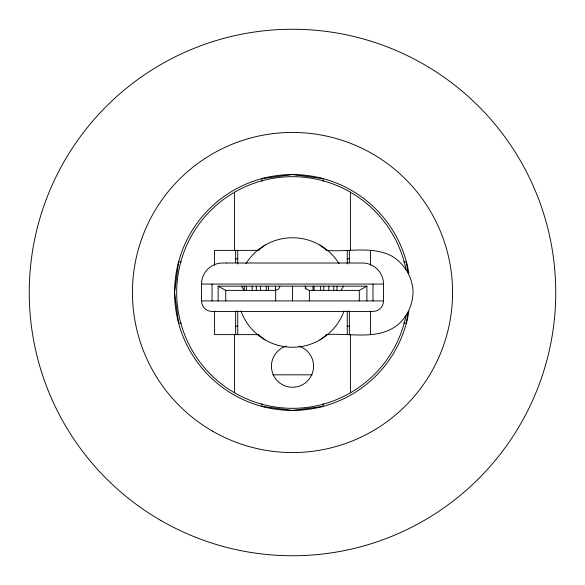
<?xml version="1.0" encoding="UTF-8"?>
<svg xmlns="http://www.w3.org/2000/svg" width="585" height="585" viewBox="0 0 585 585"><rect width="100%" height="100%" fill="white"/><g stroke="black" fill="none" stroke-linecap="round" stroke-linejoin="round"><path stroke-width="0.88" d="M279.886 286.175L278.65 289.158L275.674 290.387L225.744 290.387L218.125 286.175L218.125 300.917M407.716 313.15L406.414 323.022L403.679 323.022M341.055 290.387L343.497 286.175M258.212 250.38L265.137 245.071M319.863 339.929L326.788 334.62M305.158 286.175L306.386 289.158L309.37 290.387L359.292 290.387L366.912 286.175L366.912 300.917M326.086 334.62C350.642 332.602 380.711 341.64 400.571 322.284C408.264 314.233 412.732 303.644 413.054 292.5C412.805 277.604 404.542 263.601 391.738 256.025C371.541 245.539 347.848 252.369 326.196 250.38M258.914 250.38L214.578 250.38L214.578 265.334M235.155 258.804L237.898 258.804M347.424 258.804L349.362 258.804M181.321 261.978L178.586 261.978L174.564 292.5L178.586 323.022L181.321 323.022M403.679 261.978L406.414 261.978L407.716 271.849M201.525 284.069L383.511 284.069L383.511 300.917A10.53 10.53 0 0 1 372.981 311.447L212.055 311.447A10.53 10.53 0 0 1 201.525 300.917L201.525 284.069A21.06 21.06 0 0 1 222.585 263.009L362.451 263.009A21.06 21.06 0 0 1 383.511 284.069M218.125 286.175L366.912 286.175M201.525 300.917L383.511 300.917M235.638 326.196L237.576 326.196M347.102 326.196L349.845 326.196M258.804 334.62L214.578 334.62L214.578 311.023M272.91 374.824L312.09 374.824M319.893 245.093L326.781 250.38M258.219 334.62L265.107 339.907M241.539 286.175L243.989 290.387M372.981 284.069L372.981 300.917M370.422 250.38L370.422 265.334M370.422 311.023L370.422 334.62M359.292 290.387L359.292 300.917M350.415 192.187L350.415 250.548M350.415 334.452L350.415 392.813M349.362 250.38L349.362 262.716M349.362 311.023L349.362 334.62M347.256 250.38L347.256 263.967M347.256 310.81L347.256 334.62M336.96 286.175L336.96 290.511M333.801 286.175L333.801 290.511M328.785 286.175L328.785 290.511M323.761 286.175L323.761 290.511M323.022 181.291L323.022 178.586L292.5 174.564L261.978 178.586L261.978 181.291M323.022 403.709L323.022 406.414L292.5 410.436L261.978 406.414L261.978 403.709M320.609 286.175L320.609 290.511M314.065 286.175L314.065 290.511M312.99 286.175L312.99 290.511M309.37 290.387L309.37 300.917M305.37 286.175L305.37 288.778M292.522 286.175L292.522 300.917M275.674 290.387L275.674 300.917M275.542 286.175L275.528 290.511M268.398 286.175L268.398 290.511M266.277 286.175L266.277 290.511M260.435 286.175L260.435 290.511M256.325 286.175L256.325 290.511M252.186 286.175L252.186 290.511M246.365 286.175L246.365 290.511M244.216 286.175L244.216 290.511M237.744 250.38L237.744 263.967M237.744 311.023L237.744 334.62M235.638 250.38L235.638 262.716M235.638 311.023L235.638 334.62M234.585 192.187L234.585 250.548M234.585 334.452L234.585 392.813M225.744 290.387L225.744 300.917M212.055 284.069L212.055 300.917M344.082 310.927A54.756 54.756 0 0 1 240.961 310.927M246.014 263.594A54.756 54.756 0 0 1 339.022 263.594M408.893 311.505A117.936 117.936 0 0 1 228.106 391.306A117.936 117.936 0 0 1 228.106 193.693A117.936 117.936 0 0 1 408.893 273.495M406.012 315.564A115.83 115.83 0 0 1 228.018 388.718A115.83 115.83 0 0 1 228.018 196.282A115.83 115.83 0 0 1 406.012 269.436M298.701 346.086A21.06 21.06 0 0 1 309.604 378.502A21.06 21.06 0 0 1 275.396 378.502A21.06 21.06 0 0 1 286.299 346.086M226.658 263.009L226.695 263.009M160.875 520.482A263.25 263.25 0 0 0 555.75 292.5A263.25 263.25 0 0 0 160.875 64.518A263.25 263.25 0 0 0 160.875 520.482M212.472 431.116A160.056 160.056 0 0 0 452.556 292.5A160.056 160.056 0 0 0 212.472 153.884A160.056 160.056 0 0 0 212.472 431.116"/></g></svg>
